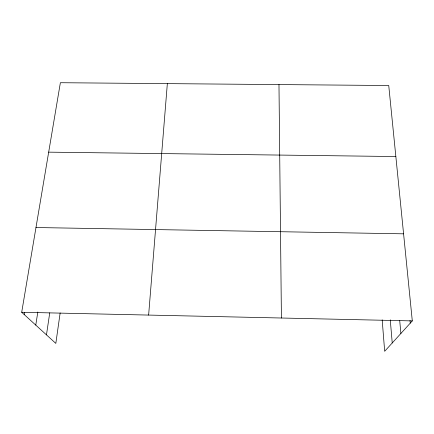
<?xml version="1.0" encoding="UTF-8"?>
<svg xmlns="http://www.w3.org/2000/svg" width="434" height="434" viewBox="0 0 434 434"><rect width="100%" height="100%" fill="white"/><g stroke="black" fill="none" stroke-linecap="round" stroke-linejoin="round"><path stroke-width="0.65" d="M148.629 315.073L167.345 83.626M60.147 312.963L55.823 343.408L21.7 312.263L60.375 82.715L388.739 85.514L412.3 320.91L384.676 351.285L382.175 319.836M46.465 334.869L49.742 312.881M35.767 325.104L37.829 312.024M24.19 314.531L24.521 312.54M48.679 152.15L395.846 156.538M35.979 227.53L403.582 233.823M21.7 312.263L412.3 320.91M410.016 320.482L410.276 323.135M399.719 320.699L400.886 333.464M390.264 319.831L392.233 342.974M278.975 84.581L281.416 318.014"/></g></svg>
